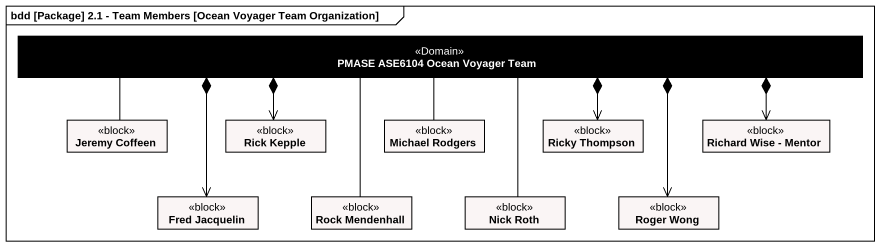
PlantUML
@startuml
mainframe bdd [Package] 2.1 - Team Members [Ocean Voyager Team Organization]
hide circle
hide empty members
class "PMASE ASE6104 Ocean Voyager Team" as PMASE_ASE6104_Ocean_Voyager <<Domain>> #000000
class "Jeremy Coffeen" as Jeremy_Coffeen <<block>> #FAF5F5
class "Rick Kepple" as Rick_Kepple <<block>> #FAF5F5
class "Michael Rodgers" as Michael_Rodgers <<block>> #FAF5F5
class "Ricky Thompson" as Ricky_Thompson <<block>> #FAF5F5
class "Richard Wise - Mentor" as Richard_Wise_Mentor <<block>> #FAF5F5
class "Fred Jacquelin" as Fred_Jacquelin <<block>> #FAF5F5
class "Rock Mendenhall" as Rock_Mendenhall <<block>> #FAF5F5
class "Nick Roth" as Nick_Roth <<block>> #FAF5F5
class "Roger Wong" as Roger_Wong <<block>> #FAF5F5
PMASE_ASE6104_Ocean_Voyager -left- Jeremy_Coffeen
PMASE_ASE6104_Ocean_Voyager *-left-> Rick_Kepple
PMASE_ASE6104_Ocean_Voyager -- Michael_Rodgers
PMASE_ASE6104_Ocean_Voyager *-right-> Ricky_Thompson
PMASE_ASE6104_Ocean_Voyager *-right-> Richard_Wise_Mentor
PMASE_ASE6104_Ocean_Voyager *--> Fred_Jacquelin
PMASE_ASE6104_Ocean_Voyager -- Rock_Mendenhall
PMASE_ASE6104_Ocean_Voyager -- Nick_Roth
PMASE_ASE6104_Ocean_Voyager *--> Roger_Wong
@enduml
